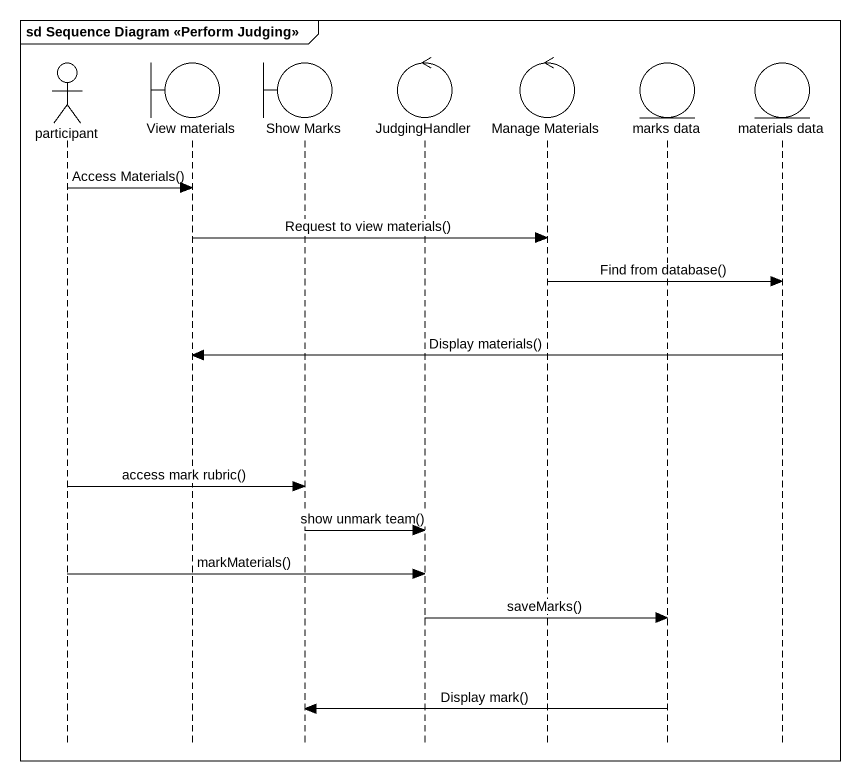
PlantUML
@startuml
mainframe sd Sequence Diagram <<Perform Judging>>
hide footbox
actor "participant" as participant_
boundary "View materials" as View_materials
boundary "Show Marks" as Show_Marks
control JudgingHandler
control "Manage Materials" as Manage_Materials
entity "marks data" as marks_data
entity "materials data" as materials_data

participant_ -> View_materials : Access Materials()
View_materials -> Manage_Materials : Request to view materials()
Manage_Materials -> materials_data : Find from database()
materials_data -> View_materials : Display materials()
participant_ -> Show_Marks : access mark rubric()
Show_Marks -> JudgingHandler : show unmark team()
participant_ -> JudgingHandler : markMaterials()
JudgingHandler -> marks_data : saveMarks()
marks_data -> Show_Marks : Display mark()
@enduml
